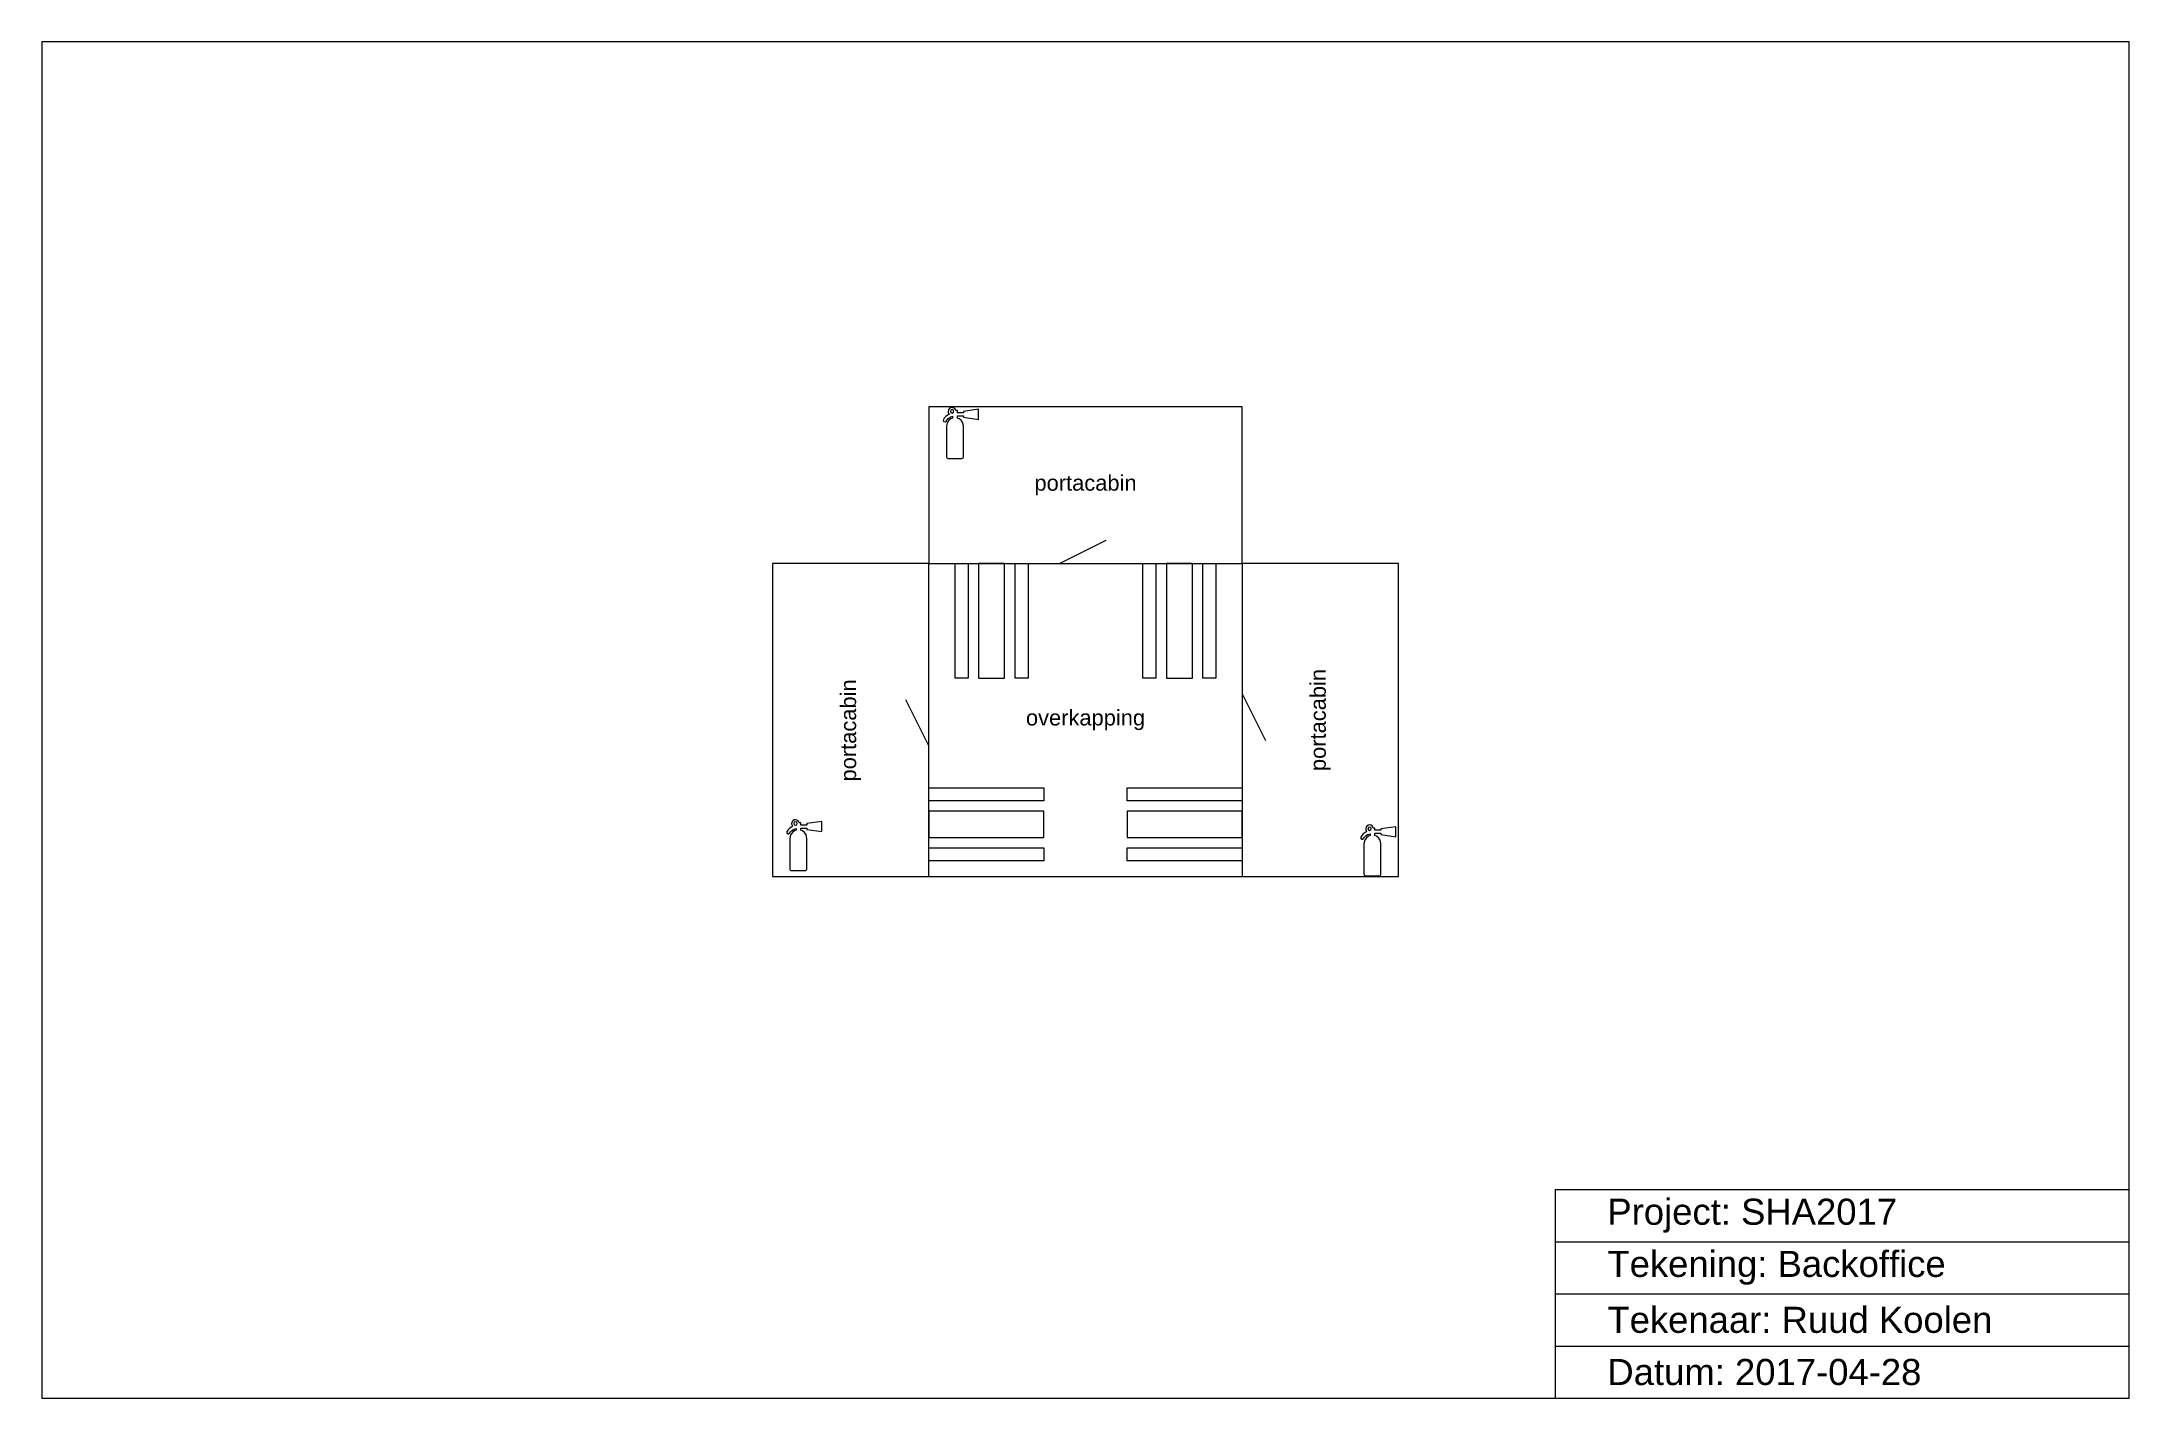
# Model space of a CAD drawing. Header units: metres. Extents: x 0 to 40, y 0 to 26.
import ezdxf

# ---------------------------------------------------------------- set-up
doc = ezdxf.new("R2010")
doc.units = ezdxf.units.M
doc.linetypes.add('ACAD_ISO03W100', pattern=[30, 12, -18])
doc.layers.get('0').update_dxf_attribs({"color": 178, "lineweight": 25, "true_color": 0x000000})
for name, color, linetype, lineweight, true_color in [('Interior', 6, 'Continuous', 0, 0xff00ff), ('Meta', 178, 'Continuous', 0, 0x000000), ('Symbols', 5, 'Continuous', 0, 0x0000ff), ('Tent', 178, 'Continuous', 0, 0x000000)]:
    doc.layers.add(name, color=color, linetype=linetype, lineweight=lineweight, true_color=true_color)
doc.styles.add('textstyle11', font='')
doc.styles.add('textstyle12', font='')
doc.styles.add('textstyle13', font='')
doc.styles.add('textstyle14', font='')
doc.styles.add('textstyle15', font='')
doc.styles.add('textstyle16', font='')
doc.styles.add('textstyle17', font='')
doc.styles.add('textstyle18', font='')
doc.styles.get('textstyle11').set_extended_font_data('Liberation Sans')
doc.styles.get('textstyle12').set_extended_font_data('Liberation Sans')
doc.styles.get('textstyle13').set_extended_font_data('Liberation Sans')
doc.styles.get('textstyle14').set_extended_font_data('Liberation Sans')
doc.styles.get('textstyle15').set_extended_font_data('Liberation Sans')
doc.styles.get('textstyle16').set_extended_font_data('Liberation Sans')
doc.styles.get('textstyle17').set_extended_font_data('Liberation Sans')
doc.styles.get('textstyle18').set_extended_font_data('Liberation Sans')

msp = doc.modelspace()

# ---------------------------------------------------------------- linework, layer by layer
at = {"layer": 'Interior', "flags": 128}
for points in [[(17.5, 16), (17.75, 16), (17.75, 13.8), (17.5, 13.8)], [(18.45, 16), (17.95, 16), (17.95, 13.8), (18.45, 13.8)], [(18.65, 16), (18.9, 16), (18.9, 13.8), (18.65, 13.8)], [(21.1, 16), (21.35, 16), (21.35, 13.8), (21.1, 13.8)], [(22.05, 16), (21.55, 16), (21.55, 13.8), (22.05, 13.8)], [(22.25, 16), (22.5, 16), (22.5, 13.8), (22.25, 13.8)], [(17, 11.45), (17, 11.7), (19.2, 11.7), (19.2, 11.45)], [(20.8, 11.45), (20.8, 11.7), (23, 11.7), (23, 11.45)], [(17, 11.25), (17, 10.75), (19.2, 10.75), (19.2, 11.25)], [(20.8, 11.25), (20.8, 10.75), (23, 10.75), (23, 11.25)], [(17, 10.3), (17, 10.55), (19.2, 10.55), (19.2, 10.3)], [(20.8, 10.3), (20.8, 10.55), (23, 10.55), (23, 10.3)]]:
    msp.add_lwpolyline(points, close=True, dxfattribs=at)
at = {"layer": 'Meta'}
for p, q in [((0, 26), (0, 0)), ((40, 26), (0, 26)), ((40, 0), (40, 26)), ((29, 4), (40, 4)), ((29, 4), (29, 0)), ((29, 3), (40, 3)), ((29, 2), (40, 2)), ((29, 1), (40, 1)), ((0, 0), (40, 0))]:
    msp.add_line(p, q, dxfattribs=at)
at = {"layer": 'Symbols'}
for p, q in [((17.443, 18.883), (17.443, 18.883)), ((17.454, 18.821), (17.454, 18.787)), ((17.546, 18.929), (17.513, 18.929)), ((17.546, 18.887), (17.546, 18.929)), ((17.662, 18.887), (17.546, 18.887)), ((17.546, 18.787), (17.546, 18.828)), ((17.546, 18.828), (17.662, 18.828)), ((17.948, 18.955), (17.662, 18.914)), ((17.662, 18.914), (17.662, 18.887)), ((17.662, 18.828), (17.662, 18.803)), ((17.662, 18.803), (17.948, 18.76)), ((17.948, 18.76), (17.948, 18.955)), ((17.454, 18.787), (17.454, 18.787)), ((17.662, 18.051), (17.662, 18.63)), ((17.371, 18.013), (17.626, 18.013)), ((14.443, 10.983), (14.443, 10.983)), ((14.454, 10.921), (14.454, 10.887)), ((14.454, 10.887), (14.454, 10.887)), ((14.546, 11.029), (14.513, 11.029)), ((14.546, 10.987), (14.546, 11.029)), ((14.662, 10.987), (14.546, 10.987)), ((14.546, 10.887), (14.546, 10.928)), ((14.546, 10.928), (14.662, 10.928)), ((14.948, 11.055), (14.662, 11.014)), ((14.662, 11.014), (14.662, 10.987)), ((14.662, 10.928), (14.662, 10.903)), ((14.662, 10.903), (14.948, 10.86)), ((14.948, 10.86), (14.948, 11.055)), ((25.443, 10.883), (25.443, 10.883)), ((25.454, 10.821), (25.454, 10.787)), ((25.546, 10.929), (25.513, 10.929)), ((25.546, 10.887), (25.546, 10.929)), ((25.662, 10.887), (25.546, 10.887)), ((25.546, 10.787), (25.546, 10.828)), ((25.546, 10.828), (25.662, 10.828)), ((25.948, 10.955), (25.662, 10.914)), ((25.662, 10.914), (25.662, 10.887)), ((25.662, 10.828), (25.662, 10.803)), ((25.662, 10.803), (25.948, 10.76)), ((25.948, 10.76), (25.948, 10.955)), ((14.662, 10.151), (14.662, 10.73)), ((25.454, 10.787), (25.454, 10.787)), ((25.662, 10.051), (25.662, 10.63)), ((14.371, 10.113), (14.626, 10.113)), ((25.371, 10.013), (25.626, 10.013))]:
    msp.add_line(p, q, dxfattribs=at)
at = {"layer": 'Symbols', "flags": 128}
for points in [[(17.336, 18.63), (17.336, 18.051)], [(14.336, 10.73), (14.336, 10.151)], [(25.336, 10.63), (25.336, 10.051)]]:
    msp.add_lwpolyline(points, dxfattribs=at)
at = {"layer": 'Symbols'}
for centre, start, end in [((17.443, 18.916), 90.001, 179.9955), ((17.443, 18.916), 180.0072, 269.9997), ((17.443, 18.916), 0.0013, 89.9932), ((17.443, 18.916), 270.0061, 359.996), ((14.443, 11.016), 90.001, 179.9955), ((14.443, 11.016), 180.0072, 269.9997), ((14.443, 11.016), 0.0013, 89.9932), ((14.443, 11.016), 270.0061, 359.996), ((25.443, 10.916), 90.001, 179.9955), ((25.443, 10.916), 180.0072, 269.9997), ((25.443, 10.916), 0.0013, 89.9932), ((25.443, 10.916), 270.0061, 359.996)]:
    msp.add_arc(centre, 0.033, start, end, dxfattribs=at)
for points in [[(17.393, 18.863), (17.348, 18.847), (17.289, 18.791), (17.277, 18.757)], [(17.329, 18.729), (17.352, 18.762), (17.378, 18.802), (17.454, 18.821)], [(17.444, 18.989), (17.405, 18.989), (17.369, 18.958), (17.369, 18.912)], [(17.369, 18.912), (17.369, 18.89), (17.382, 18.87), (17.393, 18.863)], [(17.513, 18.929), (17.513, 18.955), (17.484, 18.989), (17.444, 18.989)], [(17.277, 18.757), (17.261, 18.724), (17.306, 18.697), (17.329, 18.729)], [(17.454, 18.787), (17.423, 18.781), (17.336, 18.73), (17.336, 18.63)], [(17.662, 18.63), (17.662, 18.73), (17.578, 18.781), (17.546, 18.787)], [(17.336, 18.051), (17.336, 18.037), (17.342, 18.013), (17.371, 18.013)], [(17.626, 18.013), (17.655, 18.013), (17.662, 18.037), (17.662, 18.051)], [(14.277, 10.857), (14.261, 10.824), (14.306, 10.797), (14.329, 10.829)], [(14.393, 10.963), (14.348, 10.947), (14.289, 10.891), (14.277, 10.857)], [(14.329, 10.829), (14.352, 10.862), (14.378, 10.902), (14.454, 10.921)], [(14.454, 10.887), (14.423, 10.881), (14.336, 10.83), (14.336, 10.73)], [(14.444, 11.089), (14.405, 11.089), (14.369, 11.058), (14.369, 11.012)], [(14.369, 11.012), (14.369, 10.99), (14.382, 10.97), (14.393, 10.963)], [(14.513, 11.029), (14.513, 11.055), (14.484, 11.089), (14.444, 11.089)], [(14.662, 10.73), (14.662, 10.83), (14.578, 10.881), (14.546, 10.887)], [(25.393, 10.863), (25.348, 10.847), (25.289, 10.791), (25.277, 10.757)], [(25.329, 10.729), (25.352, 10.762), (25.378, 10.802), (25.454, 10.821)], [(25.444, 10.989), (25.405, 10.989), (25.369, 10.958), (25.369, 10.912)], [(25.369, 10.912), (25.369, 10.89), (25.382, 10.87), (25.393, 10.863)], [(25.513, 10.929), (25.513, 10.955), (25.484, 10.989), (25.444, 10.989)], [(25.277, 10.757), (25.261, 10.724), (25.306, 10.697), (25.329, 10.729)], [(25.454, 10.787), (25.423, 10.781), (25.336, 10.73), (25.336, 10.63)], [(25.662, 10.63), (25.662, 10.73), (25.578, 10.781), (25.546, 10.787)], [(14.336, 10.151), (14.336, 10.137), (14.342, 10.113), (14.371, 10.113)], [(14.626, 10.113), (14.655, 10.113), (14.662, 10.137), (14.662, 10.151)], [(25.336, 10.051), (25.336, 10.037), (25.342, 10.013), (25.371, 10.013)], [(25.626, 10.013), (25.655, 10.013), (25.662, 10.037), (25.662, 10.051)]]:
    msp.add_open_spline(points, degree=3, dxfattribs=at)
at = {"layer": 'Tent'}
for p, q in [((19.5, 16), (20.394, 16.447)), ((16.553, 13.394), (17, 12.5)), ((23, 13.5), (23.447, 12.606))]:
    msp.add_line(p, q, dxfattribs=at)
at = {"layer": 'Tent', "linetype": 'ACAD_ISO03W100', "ltscale": 10}
msp.add_line((17, 10), (23, 10), dxfattribs=at)
at = {"layer": 'Tent', "flags": 128}
for points in [[(17, 19), (17, 16), (23, 16), (23, 19)], [(14, 10), (17, 10), (17, 16), (14, 16)], [(23, 10), (26, 10), (26, 16), (23, 16)]]:
    msp.add_lwpolyline(points, close=True, dxfattribs=at)

# ---------------------------------------------------------------- texts
at = {"char_height": 0.3, "attachment_point": 5}
for s, insert, style in [('portacabin', (20, 17.5), 'textstyle18'), ('overkapping', (20, 13), 'textstyle15')]:
    msp.add_mtext(s, dxfattribs=dict(at, insert=insert, style=style))
at = {"char_height": 0.3, "attachment_point": 5, "rotation": 90}
for insert, style in [((15.5, 12.8), 'textstyle17'), ((24.5, 13), 'textstyle16')]:
    msp.add_mtext('portacabin', dxfattribs=dict(at, insert=insert, style=style))
at = {"layer": 'Meta', "char_height": 0.5, "attachment_point": 4}
for s, insert, style in [('Project: SHA2017', (30, 3.5), 'textstyle11'), ('Tekening: Backoffice', (30, 2.5), 'textstyle12'), ('Tekenaar: Ruud Koolen', (30, 1.5), 'textstyle13'), ('Datum: 2017-04-28', (30, 0.5), 'textstyle14')]:
    msp.add_mtext(s, dxfattribs=dict(at, insert=insert, style=style))

doc.saveas('drawing.dxf')
